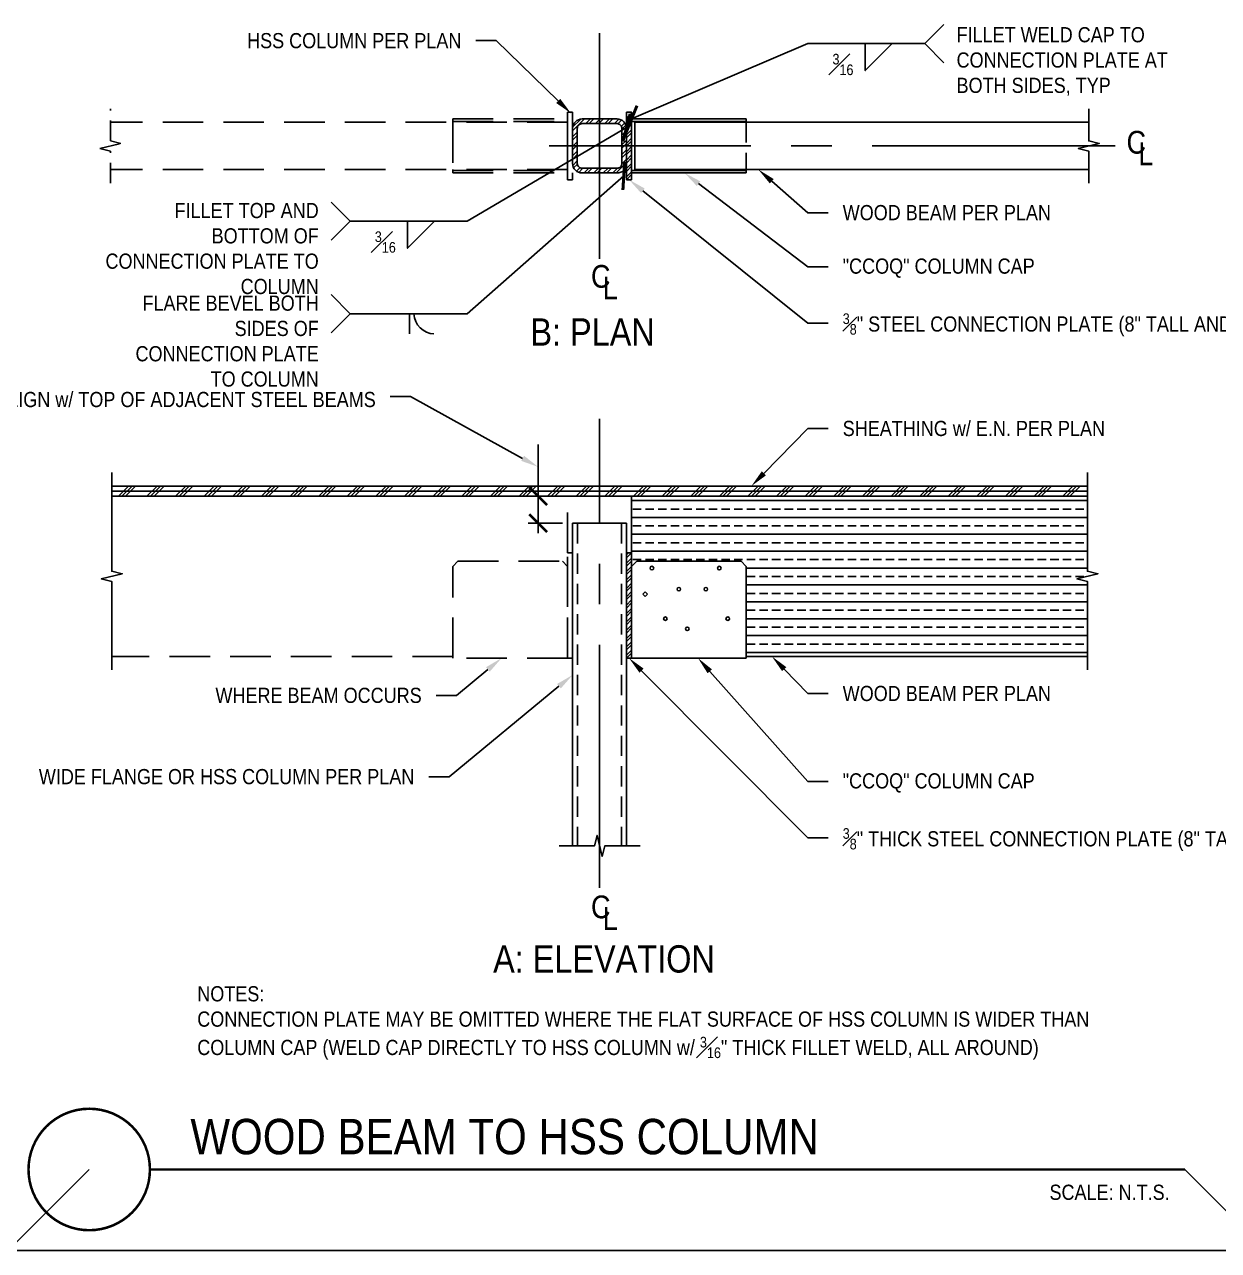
# Model space of a CAD drawing. Header units: inches. Extents: x -16404 to 14624, y -1591 to 16152.
# Drawn here: x -9127.2 to -9038.7, y 7860 to 7950.8 of the extents above; entities that cross this region are included whole.
import ezdxf
from ezdxf import colors
from ezdxf.entities.mleader import LeaderData, LeaderLine
from ezdxf.enums import TextEntityAlignment as Align
from ezdxf.math import Vec2, Vec3

# ---------------------------------------------------------------- set-up
doc = ezdxf.new("R2010")
doc.units = ezdxf.units.IN
doc.header["$LTSCALE"] = 24
doc.header["$MEASUREMENT"] = 0
for name, pattern in [('CENTER2', [1.125, 0.75, -0.125, 0.125, -0.125]), ('DASHED2', [0.375, 0.25, -0.125]), ('HIDDEN2', [0.1875, 0.125, -0.0625]), ('HIDDEN4', [0.09375, 0.0625, -0.03125])]:
    doc.linetypes.add(name, pattern=pattern)
doc.layers.get('0').update_dxf_attribs({"linetype": 'CONTINUOUS'})
doc.layers.get('DefPoints').update_dxf_attribs({"color": 251, "linetype": 'CONTINUOUS'})
for name, color, linetype in [('S-ANNO-DIMS', 2, 'CONTINUOUS'), ('S-ANNO-NOTE', 4, 'CONTINUOUS'), ('S-BREAK', 2, 'CONTINUOUS'), ('S-GRID', 1, 'CENTER2'), ('S-SIMPSON', 2, 'CONTINUOUS'), ('S-STEEL', 4, 'CONTINUOUS'), ('S-WOOD', 3, 'CONTINUOUS')]:
    doc.layers.add(name, color=color, linetype=linetype)
doc.layers.add('S-ANNO-GRID-NONPLOT', color=251, linetype='CONTINUOUS', plot=False)
doc.layers.add('S-HATCH1', color=1, linetype='CONTINUOUS', transparency=0.5)
doc.styles.add('Arial', font='arial.ttf', dxfattribs={"width": 0.85})
doc.dimstyles.new('DIM-12$0', dxfattribs={"dimscale": 12, "dimtxt": 0.09375, "dimasz": 0.109375, "dimexe": 0.0625, "dimexo": 0.0625, "dimgap": 0.0625, "dimtad": 1, "dimdec": 4, "dimzin": 11, "dimdsep": 46, "dimlunit": 4, "dimtxsty": 'Arial', "dimblk": 'ARCHTICK', "dimblk1": 'ARCHTICK', "dimblk2": 'ARCHTICK', "dimsah": 1, "dimcen": 0.125, "dimdle": 0.0625, "dimclrd": 256, "dimclre": 256, "dimclrt": 4, "dimadec": 0, "dimazin": 0, "dimtfac": 0.75, "dimtdec": 4, "dimtofl": 0, "dimtmove": 0, "dimatfit": 3, "dimldrblk": 'ARCHTICK', "dimfxl": 1, "dimfrac": 1, "dimtolj": 1, "dimtzin": 11, "dimarcsym": 0})
doc.dimstyles.new('DIM-12$7', dxfattribs={"dimscale": 12, "dimtxt": 0.09375, "dimasz": 0.125, "dimexe": 0.0625, "dimexo": 0.0625, "dimgap": 0.0625, "dimtad": 1, "dimdec": 4, "dimzin": 11, "dimdsep": 46, "dimlunit": 4, "dimtxsty": 'Arial', "dimblk": 'ARCHTICK', "dimcen": 0.125, "dimclrd": 256, "dimclre": 256, "dimclrt": 4, "dimadec": 0, "dimazin": 0, "dimtfac": 0.75, "dimtdec": 4, "dimtofl": 0, "dimtmove": 0, "dimatfit": 3, "dimldrblk": 'ARCHTICK', "dimfxl": 1, "dimfrac": 1, "dimtolj": 1, "dimtzin": 11, "dimarcsym": 0})

# ---------------------------------------------------------------- blocks, each defined once
blk = doc.blocks.new('_ARCHTICK')
at = {"color": 0, "linetype": 'ByBlock', "const_width": 0.15}
blk.add_lwpolyline([(-0.5, -0.5), (0.5, 0.5)], dxfattribs=at)
blk = doc.blocks.new('*D1994')
at = {"layer": 'DefPoints', "color": 0, "transparency": 16777216}
for p in [(-9089.091, 7915.885), (-9088.54, 7915.885), (-9086.54, 7913.885)]:
    blk.add_point(p, dxfattribs=at)
at = {"layer": 'S-ANNO-DIMS', "lineweight": -2, "transparency": 16777216}
for p, q in [((-9089.091, 7915.885), (-9089.091, 7919.718)), ((-9089.29, 7915.885), (-9089.841, 7915.885)), ((-9089.091, 7913.135), (-9089.091, 7915.885)), ((-9087.29, 7913.885), (-9089.841, 7913.885))]:
    blk.add_line(p, q, dxfattribs=at)
at = {"layer": 'S-ANNO-DIMS', "lineweight": -2, "transparency": 16777216, "xscale": 1.3125, "yscale": 1.3125, "zscale": 1.3125}
for p, rotation in [((-9089.091, 7915.885), 90), ((-9089.091, 7913.885), 270)]:
    blk.add_blockref('_ARCHTICK', p, dxfattribs=dict(at, rotation=rotation))
blk = doc.blocks.new('ECCQO44-Front')
for p, q in [((-3.873, 7.171), (-4.248, 6.796)), ((-4.248, 6.796), (-4.248, 0)), ((3.877, 7.171), (-3.873, 7.171)), ((3.877, 7.171), (4.252, 6.796)), ((4.25, 0), (4.25, 6.798)), ((-3.416, 4.737), (-3.244, 4.909)), ((-3.244, 4.565), (-3.416, 4.737)), ((-3.244, 4.909), (-3.071, 4.737)), ((-3.071, 4.737), (-3.244, 4.565)), ((-4.25, 0), (4.25, 0))]:
    blk.add_line(p, q)
for centre in [(-2.748, 6.671), (2.252, 6.671), (-0.748, 5.109), (1.252, 5.109), (-1.748, 2.921), (2.877, 2.921), (-0.123, 2.171)]:
    blk.add_circle(centre, 0.133)
blk = doc.blocks.new('*U298')
at = {"const_width": 0.188}
for points in [[(-4.5, 0, -1), (4.5, 0, 3.732051)], [(-4.5, 0, 1), (4.5, 0, -3.732051)]]:
    blk.add_lwpolyline(points, format="xyb", dxfattribs=at)
blk.add_lwpolyline([(4.5, 0), (81.209, 0)], dxfattribs=at)
blk.add_circle((0, 0), 4.5)
at = {"style": 'Arial', "width": 0.85}
for tag, p in [('DWG_TITLE_1', (7.5, 6.188)), ('DWG_TITLE_2', (7.5, 2.438))]:
    blk.add_attdef(tag, text='', height=2.625, dxfattribs=at).set_placement(p, align=Align.MIDDLE_LEFT)
blk.add_attdef('#', text='', height=3, dxfattribs=at).set_placement((0, 0), align=Align.MIDDLE_CENTER)
blk.add_attdef('SCALE', text='', height=1.125, dxfattribs=at).set_placement((80.084, -1.125), align=Align.TOP_RIGHT)
blk = doc.blocks.new('HSS4x4x0-375')
at = {"layer": 'S-HATCH1'}
h = blk.add_hatch(dxfattribs=at)
h.set_pattern_fill('STEEL', color=256, scale=4, style=0)
h.set_pattern_definition([(45, (-1512.526, -378.0818), (-0.35355339, 0.35355339), []), (45, (-1512.526, -377.8318), (-0.35355339, 0.35355339), [])])
edge = h.paths.add_edge_path(flags=16)
edge.add_line((-1.302, -1.651), (1.302, -1.651))
edge.add_arc((1.302, -1.302), 0.349, 270, 360)
edge.add_line((1.651, -1.302), (1.651, 1.302))
edge.add_arc((1.302, 1.302), 0.349, 0, 90)
edge.add_line((1.302, 1.651), (-1.302, 1.651))
edge.add_arc((-1.302, 1.302), 0.349, 90, 180)
edge.add_line((-1.651, 1.302), (-1.651, -1.302))
edge.add_arc((-1.302, -1.302), 0.349, 180, 270)
edge = h.paths.add_edge_path()
edge.add_line((-1.302, -2), (1.302, -2))
edge.add_arc((1.302, -1.302), 0.698, 270, 360)
edge.add_line((2, -1.302), (2, 1.302))
edge.add_arc((1.302, 1.302), 0.698, 360, 450)
edge.add_line((1.302, 2), (-1.302, 2))
edge.add_arc((-1.302, 1.302), 0.698, 90, 180)
edge.add_line((-2, 1.302), (-2, -1.302))
edge.add_arc((-1.302, -1.302), 0.698, 180, 270)
at = {"layer": 'S-STEEL'}
for points in [[(-1.302, -2), (1.302, -2, 0.414214), (2, -1.302), (2, 1.302, 0.414214), (1.302, 2), (-1.302, 2, 0.414214), (-2, 1.302), (-2, -1.302, 0.414214)], [(-1.302, -1.651), (1.302, -1.651, 0.414214), (1.651, -1.302), (1.651, 1.302, 0.414214), (1.302, 1.651), (-1.302, 1.651, 0.414214), (-1.651, 1.302), (-1.651, -1.302, 0.414214)]]:
    blk.add_lwpolyline(points, format="xyb", close=True, dxfattribs=at)
blk = doc.blocks.new('Se_24x36_DETAILS_GRID')
for q in [(0.5, 0.5), (7.7674, 0)]:
    blk.add_line((0, 0), q)
at = {"linetype": 'DASHED2', "ltscale": 0.5}
blk.add_line((7.7674, 0), (7.2674, 0.5), dxfattribs=at)
blk = doc.blocks.new('*U851')
at = {"color": 0, "linetype": 'ByBlock'}
blk.add_lwpolyline([(2.75, 0), (0.379, 0), (0.189, -0.778), (-0.189, 0.778), (-0.379, 0), (-2.75, 0)], dxfattribs=at)
blk = doc.blocks.new('*U852')
at = {"color": 0, "linetype": 'ByBlock'}
blk.add_lwpolyline([(3, 0), (0.379, 0), (0.189, -0.778), (-0.189, 0.778), (-0.379, 0), (-3, 0)], dxfattribs=at)

msp = doc.modelspace()

# ---------------------------------------------------------------- hatches: boundary and pattern name
at = {"layer": 'S-HATCH1'}
h = msp.add_hatch(dxfattribs=at)
h.set_pattern_fill('STEEL', color=256, scale=3.5, style=0)
h.set_pattern_definition([(45, (-9983.90408, 5963.86825), (-0.30935922, 0.30935922), []), (45, (-9983.90408, 5964.087), (-0.30935922, 0.30935922), [])])
h.paths.add_polyline_path([(-9082.16478, 7939.32857), (-9082.16478, 7944.32857), (-9082.53978, 7944.32857), (-9082.53978, 7939.32857)])
h = msp.add_hatch(dxfattribs=at)
h.set_pattern_fill('PLAST', color=256, scale=6, angle=45, style=0)
h.set_pattern_definition([(45, (-9089.981, 7915.8852), (-1.06066, 1.06066), []), (45, (-9090.1136, 7916.0178), (-1.06066, 1.06066), []), (45, (-9090.2462, 7916.1504), (-1.06066, 1.06066), [])])
h.paths.add_polyline_path([(-9120.69968, 7916.63522), (-9120.69968, 7915.88522), (-9048.37987, 7915.88522), (-9048.37987, 7916.63522)])
h = msp.add_hatch(dxfattribs=at)
h.set_pattern_fill('ANSI33', color=252, scale=5, angle=135, style=0)
h.set_pattern_definition([(180, (-2972.0733, 8989.305), (-1e-16, -1.25), []), (180, (-2972.6983, 8989.93), (-1e-16, -1.25), [0.625, -0.3125])])
h.paths.add_polyline_path([(-9048.37987, 7910.3263), (-9048.37987, 7915.88522), (-9082.16478, 7915.88522), (-9082.16478, 7911.68127), (-9082.16237, 7911.68127), (-9082.16268, 7910.68096), (-9081.78737, 7911.05627), (-9074.03737, 7911.05627), (-9073.66478, 7910.68367), (-9073.66478, 7904.01022), (-9048.37987, 7904.01022), (-9048.37987, 7909.56915), (-9049.15822, 7909.75844), (-9047.60152, 7910.13701)])
h = msp.add_hatch(dxfattribs=at)
h.set_pattern_fill('STEEL', color=256, scale=3.5, style=0)
h.set_pattern_definition([(45, (-9983.90408, 5928.4249), (-0.30935922, 0.30935922), []), (45, (-9983.90408, 5928.64366), (-0.30935922, 0.30935922), [])])
h.paths.add_polyline_path([(-9082.16478, 7903.88522), (-9082.16237, 7911.68127), (-9082.53737, 7911.68127), (-9082.53978, 7903.88522)])

# ---------------------------------------------------------------- linework, layer by layer
at = {"layer": 'S-ANNO-NOTE'}
msp.add_line((-9098.61851, 7927.89735), (-9098.61851, 7929.39735), dxfattribs=at)
for points in [[(-9059.02742, 7947.99643), (-9060.44163, 7949.41064), (-9059.02742, 7950.82486)], [(-9064.84379, 7949.41064), (-9064.84379, 7947.41064), (-9062.84379, 7949.41064)], [(-9104.43489, 7934.84156), (-9103.02067, 7936.25578), (-9104.43489, 7937.66999)], [(-9098.7651, 7936.25578), (-9098.7651, 7934.25578), (-9096.7651, 7936.25578)], [(-9104.43489, 7927.98314), (-9103.02067, 7929.39735), (-9104.43489, 7930.81157)]]:
    msp.add_lwpolyline(points, dxfattribs=at)
msp.add_arc((-9096.70677, 7929.50324), 1.60937, 183.7722975, 266.2277025, dxfattribs=at)
at = {"layer": 'S-BREAK'}
for points in [[(-9120.69968, 7903.01022), (-9120.69968, 7909.56915), (-9121.47803, 7909.75844), (-9119.92133, 7910.13701), (-9120.69968, 7910.3263), (-9120.69968, 7917.63522)], [(-9048.37987, 7903.01022), (-9048.37987, 7909.56915), (-9049.15822, 7909.75844), (-9047.60152, 7910.13701), (-9048.37987, 7910.3263), (-9048.37987, 7917.63522)]]:
    msp.add_lwpolyline(points, dxfattribs=at)
at = {"layer": 'S-GRID'}
for p, q in [((-9084.53978, 7933.46261), (-9084.53978, 7950.19452)), ((-9046.33123, 7941.82857), (-9088.26474, 7941.82857)), ((-9084.53978, 7886.87487), (-9084.53978, 7921.60692))]:
    msp.add_line(p, q, dxfattribs=at)
at = {"layer": 'S-SIMPSON', "linetype": 'Continuous'}
for p, q in [((-9073.66478, 7943.82857), (-9082.16478, 7943.82857)), ((-9082.16478, 7943.82857), (-9082.16478, 7939.82857)), ((-9073.66478, 7943.64107), (-9082.16478, 7943.64107)), ((-9073.66478, 7943.82857), (-9073.66478, 7943.64107)), ((-9073.66478, 7940.01607), (-9082.16478, 7940.01607)), ((-9073.66478, 7940.01607), (-9073.66478, 7939.82857)), ((-9073.66478, 7939.82857), (-9082.16478, 7939.82857))]:
    msp.add_line(p, q, dxfattribs=at)
at = {"layer": 'S-SIMPSON', "linetype": 'HIDDEN4'}
for p, q in [((-9073.66478, 7943.64107), (-9073.66478, 7943.57857)), ((-9073.66478, 7940.07857), (-9073.66478, 7940.01607))]:
    msp.add_line(p, q, dxfattribs=at)
at = {"layer": 'S-SIMPSON', "color": 1, "linetype": 'HIDDEN4'}
msp.add_line((-9073.66478, 7943.57857), (-9073.66478, 7940.07857), dxfattribs=at)
at = {"layer": 'S-STEEL'}
for p, q in [((-9086.53978, 7913.88522), (-9086.53978, 7889.97003)), ((-9086.53978, 7913.88522), (-9082.53978, 7913.88522)), ((-9082.53978, 7913.88522), (-9082.53978, 7889.97003))]:
    msp.add_line(p, q, dxfattribs=at)
at = {"layer": 'S-STEEL', "color": 2, "linetype": 'HIDDEN4'}
for p, q in [((-9086.16478, 7913.88522), (-9086.16478, 7889.97003)), ((-9082.91478, 7913.88522), (-9082.91478, 7889.97003))]:
    msp.add_line(p, q, dxfattribs=at)
at = {"layer": 'S-STEEL'}
for points in [[(-9082.16478, 7939.32857), (-9082.16478, 7944.32857), (-9082.53978, 7944.32857), (-9082.53978, 7939.32857)], [(-9082.16478, 7903.88522), (-9082.16237, 7911.68127), (-9082.53737, 7911.68127), (-9082.53978, 7903.88522)]]:
    msp.add_lwpolyline(points, close=True, dxfattribs=at)
at = {"layer": 'S-WOOD', "color": 2, "linetype": 'HIDDEN2'}
for p, q in [((-9086.91478, 7943.57857), (-9120.79532, 7943.57857)), ((-9095.41478, 7943.82857), (-9086.91478, 7943.82857)), ((-9095.41478, 7943.82857), (-9095.41478, 7943.64107)), ((-9095.41478, 7943.64107), (-9086.91478, 7943.64107)), ((-9095.41478, 7943.64107), (-9095.41478, 7943.57857)), ((-9095.41478, 7943.57857), (-9095.41478, 7940.07857)), ((-9086.91478, 7943.82857), (-9086.91478, 7939.82857)), ((-9086.91478, 7940.07857), (-9086.91478, 7943.57857)), ((-9086.91478, 7940.07857), (-9120.79532, 7940.07857)), ((-9095.41478, 7940.07857), (-9095.41478, 7940.01607)), ((-9095.41478, 7940.01607), (-9086.91478, 7940.01607)), ((-9095.41478, 7940.01607), (-9095.41478, 7939.82857)), ((-9095.41478, 7939.82857), (-9086.91478, 7939.82857)), ((-9095.04218, 7911.05627), (-9095.41718, 7910.68127)), ((-9095.04218, 7911.05627), (-9087.29218, 7911.05627)), ((-9087.29218, 7911.05627), (-9086.91718, 7910.68127)), ((-9095.41478, 7903.88522), (-9095.41478, 7910.68367)), ((-9086.91718, 7910.68127), (-9086.91718, 7903.88522)), ((-9086.91478, 7903.88522), (-9095.41478, 7903.88522))]:
    msp.add_line(p, q, dxfattribs=at)
at = {"layer": 'S-WOOD', "linetype": 'Continuous'}
msp.add_line((-9082.16478, 7940.07857), (-9082.16478, 7943.57857), dxfattribs=at)
at = {"layer": 'S-WOOD', "color": 1}
msp.add_line((-9120.69968, 7916.26022), (-9048.37987, 7916.26022), dxfattribs=at)
at = {"layer": 'S-WOOD', "color": 2, "linetype": 'HIDDEN2'}
for points in [[(-9086.91478, 7939.32857), (-9086.91478, 7944.32857), (-9086.53978, 7944.32857), (-9086.53978, 7939.32857)], [(-9086.91478, 7903.88522), (-9086.91718, 7911.68127), (-9086.54218, 7911.68127), (-9086.53978, 7903.88522)]]:
    msp.add_lwpolyline(points, close=True, dxfattribs=at)
at = {"layer": 'S-WOOD'}
for points in [[(-9048.28423, 7943.57857), (-9081.91478, 7943.57857), (-9081.91478, 7940.07857), (-9048.28423, 7940.07857)], [(-9120.69968, 7915.88522), (-9048.37987, 7915.88522), (-9048.37987, 7916.63522), (-9120.69968, 7916.63522)], [(-9082.16478, 7904.01022), (-9082.16478, 7915.88522)], [(-9073.66718, 7904.01022), (-9048.37987, 7904.01022)]]:
    msp.add_lwpolyline(points, dxfattribs=at)
at = {"layer": 'S-WOOD', "color": 2, "linetype": 'HIDDEN2'}
for points in [[(-9086.91718, 7911.68127), (-9086.91478, 7915.88522)], [(-9095.41237, 7904.01022), (-9120.69968, 7904.01022)]]:
    msp.add_lwpolyline(points, dxfattribs=at)

# ---------------------------------------------------------------- block references
at = {"layer": 'S-ANNO-GRID-NONPLOT', "xscale": 12, "yscale": 12, "zscale": 12}
msp.add_blockref('Se_24x36_DETAILS_GRID', (-9128.3678, 7860), dxfattribs=at)
at = {"layer": 'S-ANNO-NOTE'}
msp.add_blockref('HSS4x4x0-375', (-9084.53978, 7941.82857), dxfattribs=at)
ref = msp.add_blockref('*U298', (-9122.3678, 7866), dxfattribs=at)
ref.add_attrib('DWG_TITLE_2', 'WOOD BEAM TO HSS COLUMN', dxfattribs={"layer": '0', "height": 2.625, "style": 'Arial', "width": 0.85}).set_placement((-9114.8678, 7868.4375), align=Align.MIDDLE_LEFT)
ref.add_attrib('SCALE', 'SCALE: N.T.S.', dxfattribs={"layer": '0', "height": 1.125, "style": 'Arial', "width": 0.85}).set_placement((-9042.2837, 7864.875), align=Align.TOP_RIGHT)
at = {"layer": 'S-BREAK', "linetype": 'HIDDEN4', "rotation": 270}
msp.add_blockref('*U851', (-9120.79532, 7941.82857), dxfattribs=at)
at = {"layer": 'S-BREAK', "rotation": 270}
msp.add_blockref('*U851', (-9048.28423, 7941.82857), dxfattribs=at)
at = {"layer": 'S-BREAK'}
msp.add_blockref('*U852', (-9084.53978, 7889.97003), dxfattribs=at)
at = {"layer": 'S-SIMPSON'}
msp.add_blockref('ECCQO44-Front', (-9077.91478, 7903.88522), dxfattribs=at)

# ---------------------------------------------------------------- texts
at = {"layer": 'S-ANNO-NOTE', "color": 4, "style": 'Arial'}
for s, insert, char_height, width, attachment_point in [('FILLET WELD CAP TO {\\A1;CONNECTION }PLATE AT BOTH SIDES, TYP', (-9058.07926, 7950.63223), 1.125, 18.0213104, 1), ('\\A1;{\\H0.7x;\\S3#16;}', (-9067.27914, 7948.65278), 1.125, 21.3353977, 1), ('C', (-9044.75576, 7942.09019), 1.6875, 13.734375, 5), ('L', (-9044.05039, 7941.24523), 1.6875, 13.734375, 5), ('FILLET {\\A1;TOP AND BOTTOM OF CONNECTION }PLATE TO COLUMN', (-9105.35579, 7937.60668), 1.125, 16.6843102, 3), ('\\A1;{\\H0.7x;\\S3#16;}', (-9101.20045, 7935.49792), 1.125, 21.3353977, 1), ('C', (-9084.45185, 7932.15347), 1.6875, 13.734375, 5), ('L', (-9083.74649, 7931.30851), 1.6875, 13.734375, 5), ('FLARE BEVEL {\\A1;BOTH SIDES OF CONNECTION }PLATE TO COLUMN', (-9105.35579, 7930.74825), 1.125, 15.4880193, 3), ('C', (-9084.45185, 7885.44205), 1.6875, 13.734375, 5), ('L', (-9083.74649, 7884.59709), 1.6875, 13.734375, 5)]:
    msp.add_mtext(s, dxfattribs=dict(at, insert=insert, char_height=char_height, width=width, attachment_point=attachment_point))
at = {"layer": 'S-ANNO-NOTE', "color": 6, "char_height": 2.025, "width": 31.0800653, "attachment_point": 8, "style": 'Arial'}
for s, insert in [('B: PLAN', (-9085.05543, 7927.03278)), ('A: ELEVATION', (-9084.21276, 7880.56117))]:
    msp.add_mtext(s, dxfattribs=dict(at, insert=insert))
at = {"layer": 'S-ANNO-NOTE', "insert": (-9114.35927, 7879.57944), "char_height": 1.125, "width": 68.9394393, "attachment_point": 1, "style": 'Arial'}
msp.add_mtext('NOTES:\\P{\\A1;\\C4;CONNECTION PLATE MAY BE OMITTED WHERE THE FLAT SURFACE OF HSS COLUMN IS WIDER THAN COLUMN CAP (WELD CAP DIRECTLY TO HSS COLUMN w/ \\H0.7x;\\S3#16;\\H1.4286x;" THICK FILLET WELD, ALL AROUND)}', dxfattribs=at)

# ---------------------------------------------------------------- dimensions: what is measured, and where the dimension line sits
at = {"layer": 'S-ANNO-DIMS'}
dim = msp.add_linear_dim(base=(-9089.09063, 7915.88522), p1=(-9086.53978, 7913.88522), p2=(-9088.53978, 7915.88522), angle=90, text=' ', dimstyle='DIM-12$0', dxfattribs=at)
dim.commit()
dim.dimension.update_dxf_attribs({"geometry": '*D1994', "text_midpoint": (-9089.09063, 7918.96776), "dimtype": 160})

# ---------------------------------------------------------------- leaders
for points in [[(-9082.16478, 7943.82857), (-9069.09937, 7949.41064), (-9060.44163, 7949.41064)], [(-9082.53978, 7943.18489), (-9094.36293, 7936.25578), (-9103.02067, 7936.25578)], [(-9082.74422, 7939.62014), (-9094.36293, 7929.39735), (-9103.02067, 7929.39735)]]:
    msp.add_leader(points, dimstyle='DIM-12$7', dxfattribs=at)
at = {"layer": 'S-ANNO-NOTE'}
ml = msp.add_multileader_mtext('Standard', dxfattribs=at)
ml.set_content('HSS COLUMN PER PLAN', color=4, style='Arial')
ml.set_leader_properties(color=2)
ml.build(insert=Vec2(0, 0))
ml.multileader.update_dxf_attribs({"dogleg_length": 0.36, "arrow_head_size": 1.3125, "scale": 12})
ctx = ml.context
ctx.base_point, ctx.scale, ctx.char_height, ctx.arrow_head_size, ctx.landing_gap_size, ctx.plane_origin = Vec3(-9104.55296, 7949.62988), 12, 1.125, 1.3125, 1.08, Vec3(-9066.89825, 8251.18599)
ctx.text_align_type = 2
notes = []
notes.append((ctx, [(0, (1, 1, 0), (-9092.20257, 7949.62988), (-1, 0), 1.5, [(0, [(-9086.66202, 7944.25076)], 0, [])])]))
ctx.mtext.insert, ctx.mtext.width, ctx.mtext.alignment, ctx.mtext.flow_direction = Vec3(-9094.78257, 7950.19277), 8.8086195, 3, 5
ml = msp.add_multileader_mtext('Standard', dxfattribs=at)
ml.set_content('WOOD BEAM PER PLAN', color=4, style='Arial')
ml.set_leader_properties(color=2)
ml.build(insert=Vec2(0, 0))
ml.multileader.update_dxf_attribs({"dogleg_length": 0.36, "arrow_head_size": 1.3125, "scale": 12})
ctx = ml.context
ctx.base_point, ctx.scale, ctx.char_height, ctx.arrow_head_size, ctx.landing_gap_size, ctx.plane_origin = Vec3(-9067.59937, 7936.88081), 12, 1.125, 1.3125, 1.08, Vec3(-9112.80615, 8236.56954)
notes.append((ctx, [(0, (1, 1, 0), (-9069.09937, 7936.88081), (1, 0), 1.5, [(0, [(-9072.76759, 7940.07857)], 0, [])])]))
ctx.mtext.insert, ctx.mtext.width, ctx.mtext.flow_direction = Vec3(-9066.51937, 7937.4529), 19.9553591, 5
ml = msp.add_multileader_mtext('Standard', dxfattribs=at)
ml.set_content('\\A1;{\\H0.7x;\\S3#8;\\H1.4286x;" STEEL CONNECTION PLATE (8" TALL AND 1" WIDER THAN CAP)}', color=4, style='Arial')
ml.set_leader_properties(color=2)
ml.build(insert=Vec2(0, 0))
ml.multileader.update_dxf_attribs({"dogleg_length": 0.36, "arrow_head_size": 1.3125, "scale": 12})
ctx = ml.context
ctx.base_point, ctx.scale, ctx.char_height, ctx.arrow_head_size, ctx.landing_gap_size, ctx.plane_origin = Vec3(-9067.59937, 7928.6958), 12, 1.125, 1.3125, 1.08, Vec3(-9112.80615, 8227.03062)
notes.append((ctx, [(0, (1, 1, 0), (-9069.09937, 7928.6958), (1, 0), 1.5, [(0, [(-9082.35228, 7939.32857)], 0, [])])]))
ctx.mtext.insert, ctx.mtext.width, ctx.mtext.flow_direction = Vec3(-9066.51937, 7929.42368), 16.9694997, 5
ml = msp.add_multileader_mtext('Standard', dxfattribs=at)
ml.set_content('"CCOQ" COLUMN CAP', color=4, style='Arial')
ml.set_leader_properties(color=2)
ml.build(insert=Vec2(0, 0))
ml.multileader.update_dxf_attribs({"dogleg_length": 0.36, "arrow_head_size": 1.3125, "scale": 12})
ctx = ml.context
ctx.base_point, ctx.scale, ctx.char_height, ctx.arrow_head_size, ctx.landing_gap_size, ctx.plane_origin = Vec3(-9067.59937, 7932.88353), 12, 1.125, 1.3125, 1.08, Vec3(-9112.80615, 8231.21835)
notes.append((ctx, [(0, (1, 1, 0), (-9069.09937, 7932.88353), (1, 0), 1.5, [(0, [(-9078.24393, 7939.82857)], 0, [])])]))
ctx.mtext.insert, ctx.mtext.width, ctx.mtext.flow_direction = Vec3(-9066.51937, 7933.48977), 16.6912124, 5
ml = msp.add_multileader_mtext('Standard', dxfattribs=at)
ml.set_content('WOOD BEAM PER PLAN, TYP.', color=4, style='Arial')
ml.set_leader_properties(color=2)
ml.build(insert=Vec2(0, 0))
ml.multileader.update_dxf_attribs({"dogleg_length": 0.36, "arrow_head_size": 1.3125, "scale": 12})
ctx = ml.context
ctx.base_point, ctx.scale, ctx.char_height, ctx.arrow_head_size, ctx.landing_gap_size, ctx.plane_origin = Vec3(-8939.11753, 7936.81695), 12, 1.125, 1.3125, 1.08, Vec3(-8870.6677, 8239.69212)
ctx.text_align_type = 2
notes.append((ctx, [(0, (1, 1, 0), (-8916.43885, 7936.81695), (-1, 0), 1.5, [(0, [(-8900.74658, 7928.79592)], 0, [])])]))
ctx.mtext.insert, ctx.mtext.width, ctx.mtext.alignment, ctx.mtext.flow_direction = Vec3(-8919.01885, 7937.49073), 22.0183139, 3, 5
ml = msp.add_multileader_mtext('Standard', dxfattribs=at)
ml.set_content('"CCOQ" COLUMN CAP, TYP.', color=4, style='Arial')
ml.set_leader_properties(color=2)
ml.build(insert=Vec2(0, 0))
ml.multileader.update_dxf_attribs({"dogleg_length": 0.36, "arrow_head_size": 1.3125, "scale": 12})
ctx = ml.context
ctx.base_point, ctx.scale, ctx.char_height, ctx.arrow_head_size, ctx.landing_gap_size, ctx.plane_origin = Vec3(-8937.70592, 7932.81967), 12, 1.125, 1.3125, 1.08, Vec3(-8870.6677, 8234.34092)
ctx.text_align_type = 2
notes.append((ctx, [(0, (1, 1, 0), (-8916.27767, 7932.81967), (-1, 0), 1.5, [(0, [(-8900.99658, 7923.54815)], 0, [])])]))
ctx.mtext.insert, ctx.mtext.width, ctx.mtext.alignment, ctx.mtext.flow_direction = Vec3(-8918.85767, 7933.49344), 21.4685885, 3, 5
ml = msp.add_multileader_mtext('Standard', dxfattribs=at)
ml.set_content('\\A1;{\\H0.7x;\\S3#8;\\H1.4286x;" THICK STEEL CONNECTION PLATE (8" TALL AND 1" WIDER THAN CAP), TYP.}', color=4, style='Arial')
ml.set_leader_properties(color=2)
ml.build(insert=Vec2(0, 0))
ml.multileader.update_dxf_attribs({"dogleg_length": 0.36, "arrow_head_size": 1.3125, "scale": 12})
ctx = ml.context
ctx.base_point, ctx.scale, ctx.char_height, ctx.arrow_head_size, ctx.landing_gap_size, ctx.plane_origin = Vec3(-8939.63999, 7928.63195), 12, 1.125, 1.3125, 1.08, Vec3(-8870.6677, 8230.1532)
ctx.text_align_type = 2
notes.append((ctx, [(0, (1, 1, 0), (-8916.0952, 7928.63195), (-1, 0), 1.5, [(0, [(-8898.71677, 7916.46569)], 0, [])])]))
ctx.mtext.insert, ctx.mtext.width, ctx.mtext.alignment, ctx.mtext.flow_direction = Vec3(-8918.6752, 7929.35982), 21.9167327, 3, 5
ml = msp.add_multileader_mtext('Standard', dxfattribs=at)
ml.set_content('\\A1;{\\H0.7x;\\S1#2;\\H1.4286x;" MIN OR ALIGN w/ TOP OF ADJACENT STEEL BEAMS}', color=4, style='Arial')
ml.set_leader_properties(color=2)
ml.build(insert=Vec2(0, 0))
ml.multileader.update_dxf_attribs({"dogleg_length": 0.36, "arrow_head_size": 1.3125, "scale": 12})
ctx = ml.context
ctx.base_point, ctx.scale, ctx.char_height, ctx.arrow_head_size, ctx.landing_gap_size, ctx.plane_origin = Vec3(-9120.24542, 7923.25975), 12, 1.125, 1.3125, 1.08, Vec3(-9066.89825, 8208.82348)
ctx.text_align_type = 2
notes.append((ctx, [(0, (1, 1, 0), (-9098.54957, 7923.25975), (-1, 0), 1.5, [(0, [(-9089.09063, 7918.05164)], 0, [])])]))
ctx.mtext.insert, ctx.mtext.width, ctx.mtext.alignment, ctx.mtext.flow_direction = Vec3(-9101.12957, 7923.83184), 22.6048241, 3, 5
ml = msp.add_multileader_mtext('Standard', dxfattribs=at)
ml.set_content('HSS STEEL COLUMN PER PLAN', color=4, style='Arial')
ml.set_leader_properties(color=2)
ml.build(insert=Vec2(0, 0))
ml.multileader.update_dxf_attribs({"dogleg_length": 0.36, "arrow_head_size": 1.3125, "scale": 12})
ctx = ml.context
ctx.base_point, ctx.scale, ctx.char_height, ctx.arrow_head_size, ctx.landing_gap_size, ctx.plane_origin = Vec3(-8932.37824, 7920.9139), 12, 1.125, 1.3125, 1.08, Vec3(-8886.90981, 8221.18517)
ctx.text_align_type = 2
notes.append((ctx, [(0, (1, 1, 0), (-8912.21412, 7920.9139), (-1, 0), 1.5, [(0, [(-8900.62158, 7914.01836)], 0, [])])]))
ctx.mtext.insert, ctx.mtext.width, ctx.mtext.alignment, ctx.mtext.flow_direction = Vec3(-8914.79412, 7921.4764), 16.9694997, 3, 5
ml = msp.add_multileader_mtext('Standard', dxfattribs=at)
ml.set_content('SHEATHING w/ E.N. PER PLAN', color=4, style='Arial')
ml.set_leader_properties(color=2)
ml.build(insert=Vec2(0, 0))
ml.multileader.update_dxf_attribs({"dogleg_length": 0.36, "arrow_head_size": 1.3125, "scale": 12})
ctx = ml.context
ctx.base_point, ctx.scale, ctx.char_height, ctx.arrow_head_size, ctx.landing_gap_size, ctx.plane_origin = Vec3(-9067.59937, 7920.90027), 12, 1.125, 1.3125, 1.08, Vec3(-9112.80615, 8218.88192)
notes.append((ctx, [(0, (1, 1, 0), (-9069.09937, 7920.90027), (1, 0), 1.5, [(0, [(-9073.28304, 7916.63522)], 0, [])])]))
ctx.mtext.insert, ctx.mtext.width, ctx.mtext.flow_direction = Vec3(-9066.51937, 7921.46315), 9.5117829, 5
ml = msp.add_multileader_mtext('Standard', dxfattribs=at)
ml.set_content('SHEATHING w/ E.N. PER PLAN', color=4, style='Arial')
ml.set_leader_properties(color=2)
ml.build(insert=Vec2(0, 0))
ml.multileader.update_dxf_attribs({"dogleg_length": 0.36, "arrow_head_size": 1.3125, "scale": 12})
ctx = ml.context
ctx.base_point, ctx.scale, ctx.char_height, ctx.arrow_head_size, ctx.landing_gap_size, ctx.plane_origin = Vec3(-9004.75022, 7914.86424), 12, 1.125, 1.3125, 1.08, Vec3(-8966.38017, 8217.98514)
ctx.text_align_type = 2
notes.append((ctx, [(0, (1, 1, 0), (-8988.79661, 7914.86424), (-1, 0), 1.5, [(0, [(-8982.30012, 7903.3754)], 0, [])])]))
ctx.mtext.insert, ctx.mtext.width, ctx.mtext.alignment, ctx.mtext.flow_direction = Vec3(-8991.37661, 7915.42713), 14.7013617, 3, 5
ml = msp.add_multileader_mtext('Standard', dxfattribs=at)
ml.set_content('\\A1;NAILER w/ {\\H0.7x;\\S5#8;}"%%C WELDED THREADED ROD @16"O.C.', color=4, style='Arial')
ml.set_leader_properties(color=2)
ml.build(insert=Vec2(0, 0))
ml.multileader.update_dxf_attribs({"dogleg_length": 0.36, "arrow_head_size": 1.3125, "scale": 12})
ctx = ml.context
ctx.base_point, ctx.scale, ctx.char_height, ctx.arrow_head_size, ctx.landing_gap_size, ctx.plane_origin = Vec3(-9005.80366, 7909.86424), 12, 1.125, 1.3125, 1.08, Vec3(-8966.38017, 8212.801)
ctx.text_align_type = 2
notes.append((ctx, [(0, (1, 1, 0), (-8988.79661, 7909.86424), (-1, 0), 1.5, [(0, [(-8985.142, 7902.62547)], 0, [])])]))
ctx.mtext.insert, ctx.mtext.width, ctx.mtext.alignment, ctx.mtext.flow_direction = Vec3(-8991.37661, 7910.59212), 14.7013617, 3, 5
ml = msp.add_multileader_mtext('Standard', dxfattribs=at)
ml.set_content('WHERE BEAM OCCURS', color=4, style='Arial')
ml.set_leader_properties(color=2)
ml.build(insert=Vec2(0, 0))
ml.multileader.update_dxf_attribs({"dogleg_length": 0.36, "arrow_head_size": 1.3125, "scale": 12})
ctx = ml.context
ctx.base_point, ctx.scale, ctx.char_height, ctx.arrow_head_size, ctx.landing_gap_size, ctx.plane_origin = Vec3(-9114.00597, 7901.11613), 12, 1.125, 1.3125, 1.08, Vec3(-9066.89825, 8202.67224)
ctx.text_align_type = 2
notes.append((ctx, [(0, (1, 1, 0), (-9095.14251, 7901.11613), (-1, 0), 1.5, [(0, [(-9091.80618, 7903.88522)], 0, [])])]))
ctx.mtext.insert, ctx.mtext.width, ctx.mtext.alignment, ctx.mtext.flow_direction = Vec3(-9097.72251, 7901.68822), 16.9694997, 3, 5
ml = msp.add_multileader_mtext('Standard', dxfattribs=at)
ml.set_content('\\A1;{\\H0.7x;\\S3#8;\\H1.4286x;" THICK STEEL CONNECTION PLATE (8" TALL AND 1" WIDER THAN CAP)}', color=4, style='Arial')
ml.set_leader_properties(color=2)
ml.build(insert=Vec2(0, 0))
ml.multileader.update_dxf_attribs({"dogleg_length": 0.36, "arrow_head_size": 1.3125, "scale": 12})
ctx = ml.context
ctx.base_point, ctx.scale, ctx.char_height, ctx.arrow_head_size, ctx.landing_gap_size, ctx.plane_origin = Vec3(-9067.59937, 7890.55935), 12, 1.125, 1.3125, 1.08, Vec3(-9112.80615, 8188.89418)
notes.append((ctx, [(0, (1, 1, 0), (-9069.09937, 7890.55935), (1, 0), 1.5, [(0, [(-9082.35228, 7903.88522)], 0, [])])]))
ctx.mtext.insert, ctx.mtext.width, ctx.mtext.flow_direction = Vec3(-9066.51937, 7891.28723), 16.9694997, 5
ml = msp.add_multileader_mtext('Standard', dxfattribs=at)
ml.set_content('"CCOQ" COLUMN CAP', color=4, style='Arial')
ml.set_leader_properties(color=2)
ml.build(insert=Vec2(0, 0))
ml.multileader.update_dxf_attribs({"dogleg_length": 0.36, "arrow_head_size": 1.3125, "scale": 12})
ctx = ml.context
ctx.base_point, ctx.scale, ctx.char_height, ctx.arrow_head_size, ctx.landing_gap_size, ctx.plane_origin = Vec3(-9067.59937, 7894.74708), 12, 1.125, 1.3125, 1.08, Vec3(-9112.80615, 8193.0819)
notes.append((ctx, [(0, (1, 1, 0), (-9069.09937, 7894.74708), (1, 0), 1.5, [(0, [(-9077.24393, 7903.88522)], 0, [])])]))
ctx.mtext.insert, ctx.mtext.width, ctx.mtext.flow_direction = Vec3(-9066.51937, 7895.35332), 16.6912124, 5
ml = msp.add_multileader_mtext('Standard', dxfattribs=at)
ml.set_content('WOOD BEAM PER PLAN', color=4, style='Arial')
ml.set_leader_properties(color=2)
ml.build(insert=Vec2(0, 0))
ml.multileader.update_dxf_attribs({"dogleg_length": 0.36, "arrow_head_size": 1.3125, "scale": 12})
ctx = ml.context
ctx.base_point, ctx.scale, ctx.char_height, ctx.arrow_head_size, ctx.landing_gap_size, ctx.plane_origin = Vec3(-9067.59937, 7901.25696), 12, 1.125, 1.3125, 1.08, Vec3(-9112.80615, 8198.43309)
notes.append((ctx, [(0, (1, 1, 0), (-9069.09937, 7901.25696), (1, 0), 1.5, [(0, [(-9071.76759, 7904.01022)], 0, [])])]))
ctx.mtext.insert, ctx.mtext.width, ctx.mtext.flow_direction = Vec3(-9066.51937, 7901.82906), 19.9553591, 5
ml = msp.add_multileader_mtext('Standard', dxfattribs=at)
ml.set_content('WIDE FLANGE OR HSS COLUMN PER PLAN', color=4, style='Arial')
ml.set_leader_properties(color=2)
ml.build(insert=Vec2(0, 0))
ml.multileader.update_dxf_attribs({"dogleg_length": 0.36, "arrow_head_size": 1.3125, "scale": 12})
ctx = ml.context
ctx.base_point, ctx.scale, ctx.char_height, ctx.arrow_head_size, ctx.landing_gap_size, ctx.plane_origin = Vec3(-9113.96043, 7895.09639), 12, 1.125, 1.3125, 1.08, Vec3(-9066.89825, 8196.6525)
ctx.text_align_type = 2
notes.append((ctx, [(0, (1, 1, 0), (-9095.6899, 7895.09639), (-1, 0), 1.5, [(0, [(-9086.53978, 7902.63628)], 0, [])])]))
ctx.mtext.insert, ctx.mtext.width, ctx.mtext.alignment, ctx.mtext.flow_direction = Vec3(-9098.2699, 7895.66848), 16.9694997, 3, 5
ml = msp.add_multileader_mtext('Standard', dxfattribs=at)
ml.set_content('STEEL BEAM PER PLAN', color=4, style='Arial')
ml.set_leader_properties(color=2)
ml.build(insert=Vec2(0, 0))
ml.multileader.update_dxf_attribs({"dogleg_length": 0.36, "arrow_head_size": 1.3125, "scale": 12})
ctx = ml.context
ctx.base_point, ctx.scale, ctx.char_height, ctx.arrow_head_size, ctx.landing_gap_size, ctx.plane_origin = Vec3(-8997.69846, 7886.46814), 12, 1.125, 1.3125, 1.08, Vec3(-8966.38017, 8189.54169)
ctx.text_align_type = 2
notes.append((ctx, [(0, (1, 1, 0), (-8985.81054, 7886.46814), (-1, 0), 1.5, [(0, [(-8982.3001, 7891)], 0, [])])]))
ctx.mtext.insert, ctx.mtext.width, ctx.mtext.alignment, ctx.mtext.flow_direction = Vec3(-8988.39054, 7887.03103), 8.2991849, 3, 5
for ctx, leaders in notes:
    for number, flags, end, landing, length, lines in leaders:
        leader = LeaderData()
        leader.index, (leader.has_last_leader_line, leader.has_dogleg_vector, leader.attachment_direction) = number, flags
        leader.last_leader_point, leader.dogleg_vector, leader.dogleg_length = Vec3(end), Vec3(landing), length
        for number, points, colour, breaks in lines:
            line = LeaderLine()
            line.index, line.vertices, line.color, line.breaks = number, Vec3.list(points), colors.encode_raw_color(colour), breaks
            leader.lines.append(line)
        ctx.leaders.append(leader)

doc.saveas('drawing.dxf')
